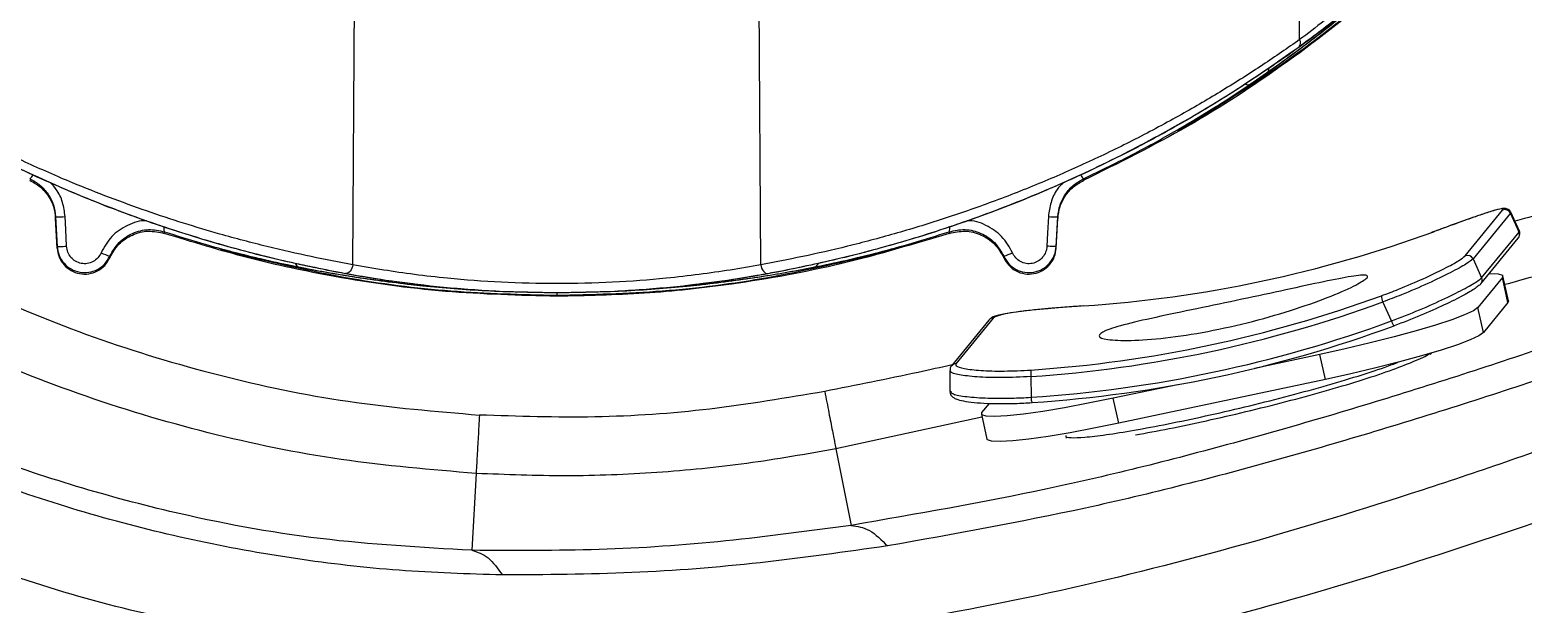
# Model space of a CAD drawing. Extents: x -50 to 17, y -20 to 123.
# Drawn here: x -42.06 to -37.04, y 31.55 to 33.48 of the extents above; entities that cross this region are included whole.
import ezdxf

# ---------------------------------------------------------------- set-up
doc = ezdxf.new("R2010")
doc.units = 0
doc.header["$MEASUREMENT"] = 0
doc.layers.add('GEOMETRY', color=2, linetype='Continuous', lineweight=25)

# ---------------------------------------------------------------- blocks, each defined once
blk = doc.blocks.new('2026 FREEFLOW AZURE')
at = {"layer": 'GEOMETRY'}
for p, q in [((-21.3416, -43.6862), (-21.3349, -42.5079)), ((-24.5248, -44.4427), (-24.5197, -43.5603)), ((-23.1535, -44.4427), (-23.1586, -43.5603)), ((-20.7851, -44.4131), (-20.6595, -44.2593)), ((-20.6331, -44.2694), (-20.7587, -44.4232)), ((-20.6336, -44.2669), (-20.6331, -44.2694)), ((-20.6041, -44.333), (-20.6331, -44.2694)), ((-20.6029, -44.3297), (-20.6319, -44.2662)), ((-25.5238, -44.2821), (-25.5185, -44.3817)), ((-25.5238, -44.2874), (-25.5238, -44.2821)), ((-25.5186, -44.3868), (-25.5238, -44.2874)), ((-22.1598, -44.3817), (-22.1545, -44.2821)), ((-22.1598, -44.3868), (-22.1546, -44.2874)), ((-22.1545, -44.2821), (-22.1546, -44.2874)), ((-25.158, -44.3375), (-25.158, -44.332)), ((-22.5203, -44.3321), (-22.5203, -44.3375)), ((-20.7324, -44.5075), (-20.6068, -44.3537)), ((-20.7297, -44.4867), (-20.6041, -44.333)), ((-20.6068, -44.3537), (-20.6062, -44.3529)), ((-20.6041, -44.333), (-20.6066, -44.3314)), ((-25.5185, -44.3817), (-25.5186, -44.3868)), ((-25.3421, -44.4142), (-25.3421, -44.4193)), ((-22.3363, -44.4193), (-22.3362, -44.4142)), ((-22.1598, -44.3868), (-22.1598, -44.3817)), ((-20.7587, -44.4232), (-20.7297, -44.4867)), ((-20.6602, -44.486), (-20.7423, -44.5865)), ((-20.6416, -44.5698), (-20.6602, -44.486)), ((-20.6396, -44.5644), (-20.6582, -44.4805)), ((-23.8392, -44.536), (-23.8392, -44.5374)), ((-23.8392, -44.5375), (-23.8392, -44.5456)), ((-23.8392, -44.5456), (-23.8392, -44.5489)), ((-21.0326, -44.6317), (-21.0617, -44.568)), ((-20.6416, -44.5698), (-20.7236, -44.6703)), ((-20.6396, -44.5644), (-20.6416, -44.5698)), ((-22.3868, -44.6293), (-22.5125, -44.783)), ((-22.3716, -44.622), (-22.4972, -44.7758)), ((-20.7236, -44.6703), (-20.7423, -44.5865)), ((-21.2733, -44.7444), (-21.4938, -44.7911)), ((-21.2546, -44.8282), (-21.2733, -44.7444)), ((-20.9032, -44.7446), (-20.8961, -44.7381)), ((-22.5181, -44.7986), (-22.5175, -44.8682)), ((-22.5125, -44.783), (-22.5129, -44.7836)), ((-22.2451, -44.8188), (-22.2445, -44.8885)), ((-21.2546, -44.8282), (-21.9498, -44.9755)), ((-21.7528, -44.846), (-21.9684, -44.8917)), ((-22.4097, -44.9398), (-22.3845, -44.9089)), ((-21.9498, -44.9755), (-21.9684, -44.8917)), ((-22.4099, -44.9549), (-22.9007, -45.0616)), ((-22.4116, -44.9452), (-22.393, -45.0291)), ((-22.1278, -45.0183), (-22.1262, -45.0256)), ((-22.9007, -45.0616), (-22.8497, -45.3189)), ((-24.1103, -45.1444), (-24.1248, -45.4027))]:
    blk.add_line(p, q, dxfattribs=at)
at = {"layer": 'GEOMETRY', "flags": 128}
for points in [[(-22.0677, -44.1591), (-22.0678, -44.156), (-22.0678, -44.1536)], [(-25.487, -44.3805), (-25.4898, -44.3247), (-25.492, -44.2809)], [(-22.1863, -44.2809), (-22.1891, -44.3367), (-22.1914, -44.3805)], [(-24.5248, -44.4427), (-24.5259, -44.4489), (-24.5278, -44.4547), (-24.5304, -44.46), (-24.5337, -44.4646), (-24.5374, -44.4682), (-24.5414, -44.4707), (-24.5456, -44.4719), (-24.5497, -44.4719)], [(-23.1535, -44.4427), (-23.1524, -44.4489), (-23.1505, -44.4547), (-23.1479, -44.46), (-23.1446, -44.4646), (-23.1409, -44.4682), (-23.1369, -44.4707), (-23.1327, -44.4719), (-23.1286, -44.4719)], [(-20.7037, -44.4724), (-20.7029, -44.4724), (-20.6742, -44.4734), (-20.6598, -44.478), (-20.6602, -44.486)], [(-20.7423, -44.5865), (-20.7575, -44.5976), (-20.7869, -44.6115), (-20.8298, -44.6278), (-20.8848, -44.6459), (-20.9503, -44.6654), (-21.0242, -44.6856), (-21.1043, -44.7059), (-21.1882, -44.7257), (-21.2733, -44.7444)], [(-20.7236, -44.6703), (-20.7388, -44.6814), (-20.7683, -44.6953), (-20.8112, -44.7116), (-20.8662, -44.7297), (-20.9317, -44.7492), (-21.0056, -44.7694), (-21.0857, -44.7897), (-21.1695, -44.8095), (-21.2546, -44.8282)], [(-21.9684, -44.8917), (-22.0521, -44.9087), (-22.132, -44.9236), (-22.2055, -44.9358), (-22.2704, -44.945), (-22.3248, -44.951), (-22.367, -44.9534), (-22.3957, -44.9523), (-22.4101, -44.9477), (-22.4097, -44.9398)], [(-21.9498, -44.9755), (-22.0335, -44.9926), (-22.1133, -45.0074), (-22.1868, -45.0197), (-22.2518, -45.0289), (-22.3061, -45.0348), (-22.3483, -45.0373), (-22.3771, -45.0362), (-22.3914, -45.0316), (-22.393, -45.0291)]]:
    blk.add_lwpolyline(points, dxfattribs=at)
at = {"layer": 'GEOMETRY'}
for centre, radius, start, end in [((-21.3592, -43.6967), 0.0205, 319.5987, 30.8265), ((-21.4611, -43.7862), 0.0159, 310.5289, 13.4991), ((-21.5155, -43.8208), 0.017, 236.9024, 295.4799), ((-25.6284, -44.1288), 0.0306, 305.7644, 338.4388), ((-22.0499, -44.1287), 0.0307, 201.5498, 234.2324), ((-20.6514, -44.2777), 0.0201, 24.435, 113.5466), ((-25.5265, -43.7812), 0.5009, 270.3087, 273.9418), ((-25.1406, -44.3225), 0.0198, 157.9039, 208.7991), ((-22.5379, -44.3224), 0.02, 331.2836, 22.4188), ((-22.1519, -43.7812), 0.5009, 266.0582, 269.6912), ((-22.3571, -40.3166), 4.2746, 273.8649, 290.0586), ((-20.6221, -44.3412), 0.0198, 323.7554, 24.6903), ((-25.2668, -44.1867), 0.2396, 244.1899, 251.685), ((-22.4115, -44.1867), 0.2396, 288.315, 295.81), ((-20.777, -44.4315), 0.0201, 24.435, 113.5466), ((-24.7006, -44.433), 0.0183, 195.2985, 252.104), ((-22.9773, -44.4334), 0.0178, 287.1381, 344.3194), ((-20.7476, -44.495), 0.0196, 293.7815, 320.7459), ((-20.7477, -44.495), 0.0198, 320.8768, 24.696), ((-22.5346, -40.5341), 4.2944, 273.8649, 290.0586), ((-22.533, -40.5319), 4.2746, 273.8649, 290.0586), ((-21.0128, -44.5447), 0.0541, 182.5693, 205.4987), ((-22.3716, -44.6417), 0.0197, 90.0663, 140.6974), ((-22.5338, -40.5343), 4.3638, 273.8015, 290.122), ((-22.5318, -40.5321), 4.3837, 273.8015, 290.122), ((-21.0004, -44.6251), 0.0328, 191.6528, 224.7177), ((-22.4972, -44.7955), 0.0197, 90.0663, 140.6974), ((-22.1725, -44.8086), 0.0734, 170.7175, 187.9911), ((-22.2095, -44.8911), 0.0351, 175.8265, 205.4839)]:
    blk.add_arc(centre, radius, start, end, dxfattribs=at)
for points, knots in [([(0, -78.9807), (-0.2, -78.9806), (-1.2, -78.9802), (-3.8001, -78.9706), (-7.8002, -78.9311), (-12.2829, -78.85), (-16.448, -78.7432), (-20.2955, -78.617), (-23.1801, -78.4946), (-25.1028, -78.4087), (-25.9062, -78.3706), (-26.5502, -78.3109), (-27.0326, -78.2324), (-27.5088, -78.1229), (-28.0194, -77.9636), (-28.5584, -77.7443), (-29.1196, -77.4599), (-29.6551, -77.1295), (-30.1606, -76.7561), (-30.6321, -76.3407), (-31.0676, -75.8869), (-31.4641, -75.3985), (-31.7943, -74.9136), (-32.0654, -74.4413), (-32.2868, -73.9889), (-32.4781, -73.5224), (-32.6376, -73.0447), (-32.772, -72.5285), (-32.8702, -71.9733), (-32.9456, -71.1863), (-33.0009, -70.2008), (-33.0534, -69.0184), (-33.0915, -67.8353), (-33.171, -65.4701), (-33.2841, -61.9227), (-33.3842, -57.1916), (-33.4538, -52.46), (-33.4941, -47.728), (-33.5123, -42.9959), (-33.5152, -37.7511), (-33.5017, -31.9936), (-33.4541, -26.4051), (-33.3783, -21.4986), (-33.2967, -17.7475), (-33.2045, -14.4704), (-33.1115, -11.6671), (-33.0234, -9.6084), (-32.9688, -8.2933), (-32.9388, -7.7222), (-32.8886, -7.1485), (-32.7978, -6.5752), (-32.66, -6.0074), (-32.4856, -5.4765), (-32.2819, -4.9834), (-32.0573, -4.5269), (-31.8027, -4.0858), (-31.5196, -3.6631), (-31.2086, -3.2613), (-30.87, -2.8823), (-30.5058, -2.5264), (-30.118, -2.1956), (-29.7093, -1.8918), (-29.2828, -1.6181), (-28.8398, -1.3749), (-28.3823, -1.1622), (-27.9107, -0.9813), (-27.4282, -0.8346), (-26.908, -0.7182), (-26.3509, -0.642), (-25.7605, -0.5973), (-25.1687, -0.5733), (-23.2063, -0.4943), (-19.8745, -0.3423), (-15.9539, -0.2243), (-12.033, -0.1268), (-8.1115, -0.0549), (-3.8389, -0.0078), (-1.135, -0.0023), (0, 0)], [0, 0, 0, 0, 0.0043698, 0.0218491, 0.056809, 0.091769, 0.1198046, 0.1478403, 0.1758752, 0.1828844, 0.189893, 0.1934458, 0.1970065, 0.2005644, 0.2041136, 0.2086796, 0.2132619, 0.2178446, 0.222411, 0.2269761, 0.2315574, 0.2361388, 0.2407038, 0.2443597, 0.2480279, 0.2517, 0.2553674, 0.2590225, 0.2633453, 0.2676701, 0.2762888, 0.2849086, 0.2935298, 0.3021503, 0.3366129, 0.3710757, 0.4055387, 0.4400022, 0.4744661, 0.5089296, 0.5545948, 0.6002598, 0.6310333, 0.6618067, 0.6822341, 0.7026616, 0.7230888, 0.7272545, 0.73142, 0.7355829, 0.7398316, 0.7440869, 0.7483354, 0.7520285, 0.7557342, 0.7594436, 0.7631483, 0.7668405, 0.7705359, 0.7742442, 0.7779569, 0.7816651, 0.7853605, 0.7890218, 0.7926972, 0.7963758, 0.800048, 0.8037066, 0.8080106, 0.8123205, 0.8166378, 0.8209518, 0.8552299, 0.8895082, 0.9066462, 0.9409236, 0.9752009, 1, 1, 1, 1]), ([(0, -78.7726), (-1.424, -78.769), (-4.2759, -78.762), (-8.5576, -78.7097), (-12.8432, -78.6294), (-17.295, -78.5116), (-21.0157, -78.3798), (-23.4132, -78.2765), (-24.3106, -78.2354), (-24.6052, -78.2217), (-24.9025, -78.2077), (-25.2182, -78.1926), (-25.619, -78.1726), (-26.0846, -78.1465), (-26.6157, -78.0981), (-27.1381, -78.0038), (-27.6568, -77.8657), (-28.1617, -77.6853), (-28.6498, -77.4682), (-29.121, -77.2173), (-29.5724, -76.9317), (-30.0027, -76.6129), (-30.4084, -76.2631), (-30.7873, -75.8843), (-31.1373, -75.4786), (-31.4564, -75.0481), (-31.7432, -74.5948), (-31.9949, -74.1217), (-32.2158, -73.6246), (-32.4034, -73.1052), (-32.5509, -72.5636), (-32.6557, -72.0114), (-32.7135, -71.457), (-32.748, -70.899), (-32.7793, -70.2344), (-32.8133, -69.462), (-32.8498, -68.5875), (-32.9034, -67.2216), (-32.9688, -65.3629), (-33.0581, -62.4001), (-33.1438, -58.8258), (-33.2141, -54.7839), (-33.2608, -50.8844), (-33.289, -47.1273), (-33.303, -43.3671), (-33.3064, -39.2589), (-33.3023, -34.8112), (-33.2789, -30.0251), (-33.2303, -25.2473), (-33.1548, -20.6608), (-33.0516, -16.2679), (-32.9546, -13.1601), (-32.8794, -11.1464), (-32.8429, -10.2227), (-32.803, -9.2862), (-32.7689, -8.4977), (-32.7349, -7.8595), (-32.7014, -7.3806), (-32.6431, -6.9014), (-32.5507, -6.4237), (-32.4255, -5.9535), (-32.2626, -5.477), (-32.0603, -4.9973), (-31.8179, -4.5173), (-31.5404, -4.0579), (-31.2302, -3.6207), (-30.8885, -3.2077), (-30.5176, -2.8211), (-30.1192, -2.463), (-29.6954, -2.1351), (-29.2484, -1.8393), (-28.7809, -1.5777), (-28.2957, -1.351), (-27.7877, -1.1569), (-27.2564, -1.0037), (-26.7105, -0.8956), (-26.1548, -0.838), (-25.5911, -0.8063), (-25.0233, -0.7786), (-24.2111, -0.7404), (-23.1541, -0.6928), (-20.7157, -0.5902), (-17.2809, -0.4688), (-12.852, -0.3514), (-8.5617, -0.271), (-4.2771, -0.2187), (-1.4242, -0.2116), (0, -0.2081)], [0, 0, 0, 0, 0.0312612, 0.0626079, 0.0940026, 0.1253571, 0.1603734, 0.175733, 0.1780362, 0.1800961, 0.182206, 0.1845704, 0.1870343, 0.1910167, 0.194808, 0.198734, 0.202655, 0.2065789, 0.2104903, 0.2143719, 0.2182889, 0.2222045, 0.2261203, 0.2300375, 0.2339549, 0.2378723, 0.2417901, 0.2457194, 0.2496274, 0.2537222, 0.2578306, 0.2619383, 0.2660447, 0.2700593, 0.2742093, 0.2806511, 0.2870319, 0.2934253, 0.3106591, 0.3278617, 0.3584975, 0.3891462, 0.4166064, 0.44411, 0.4716281, 0.4991549, 0.5342961, 0.5692692, 0.6042247, 0.639188, 0.669971, 0.7006873, 0.7074453, 0.7142101, 0.7209811, 0.7280224, 0.7315366, 0.7350115, 0.7385579, 0.7421283, 0.7456836, 0.7492314, 0.7531737, 0.7571044, 0.7610247, 0.7649455, 0.7688635, 0.7727804, 0.7766967, 0.7806133, 0.7845309, 0.7884546, 0.7923614, 0.796278, 0.8003826, 0.8044848, 0.8084773, 0.8126362, 0.8168791, 0.8209563, 0.8304858, 0.8401077, 0.8745332, 0.9059355, 0.9373691, 0.9687354, 1, 1, 1, 1]), ([(0, -78.5134), (-1.424, -78.5098), (-4.2756, -78.5028), (-8.5562, -78.4505), (-12.8399, -78.3702), (-16.052, -78.2851), (-18.1908, -78.2173), (-19.2584, -78.1811), (-20.3254, -78.1425), (-21.3916, -78.1015), (-22.4567, -78.058), (-23.5117, -78.0126), (-24.5581, -77.9645), (-25.4274, -77.9239), (-26.12, -77.8847), (-26.6364, -77.8331), (-27.1406, -77.7371), (-27.6375, -77.5996), (-28.122, -77.4213), (-28.5918, -77.2077), (-29.0455, -76.9607), (-29.4792, -76.6808), (-29.8916, -76.3692), (-30.2799, -76.028), (-30.6419, -75.659), (-30.976, -75.2646), (-31.2799, -74.8462), (-31.5521, -74.406), (-31.7916, -73.9467), (-32.0003, -73.4642), (-32.1768, -72.9605), (-32.3135, -72.4362), (-32.4093, -71.9018), (-32.4609, -71.3556), (-32.4935, -70.8015), (-32.5161, -70.3089), (-32.5345, -69.8978), (-32.5493, -69.5599), (-32.564, -69.217), (-32.5791, -68.8544), (-32.5944, -68.4808), (-32.6092, -68.1063), (-32.6492, -67.0731), (-32.7089, -65.3806), (-32.7984, -62.4159), (-32.8843, -58.8381), (-32.962, -54.3773), (-33.0148, -49.643), (-33.0421, -44.6345), (-33.0473, -40.0288), (-33.0442, -35.8268), (-33.0308, -32.0202), (-33.0028, -28.2033), (-32.9573, -24.379), (-32.8978, -20.8952), (-32.8278, -17.7523), (-32.7518, -14.9518), (-32.6827, -12.8379), (-32.63, -11.4088), (-32.601, -10.6621), (-32.5707, -9.9165), (-32.5377, -9.154), (-32.5083, -8.4809), (-32.4777, -7.8989), (-32.4451, -7.4273), (-32.39, -6.961), (-32.302, -6.5), (-32.1826, -6.0461), (-32.0266, -5.5864), (-31.8331, -5.1237), (-31.6007, -4.6612), (-31.335, -4.2178), (-31.0372, -3.7954), (-30.7088, -3.3961), (-30.352, -3.022), (-29.9686, -2.6751), (-29.5605, -2.3578), (-29.1302, -2.0711), (-28.6793, -1.8171), (-28.2111, -1.597), (-27.7216, -1.4085), (-27.2114, -1.2598), (-26.6848, -1.1542), (-26.1425, -1.0969), (-25.5885, -1.0658), (-25.0275, -1.0383), (-24.2175, -1.0002), (-23.1571, -0.9523), (-21.4985, -0.8826), (-19.4927, -0.8063), (-16.4967, -0.7073), (-12.8515, -0.6107), (-8.5617, -0.5302), (-4.2772, -0.4779), (-1.4242, -0.4709), (0, -0.4673)], [0, 0, 0, 0, 0.031448, 0.062976, 0.094543, 0.126068, 0.133937, 0.1418, 0.14966, 0.157515, 0.165366, 0.1732, 0.180838, 0.188498, 0.19242, 0.196157, 0.199951, 0.203738, 0.207532, 0.21134, 0.215126, 0.218929, 0.22273, 0.226531, 0.230334, 0.234136, 0.237937, 0.241744, 0.245555, 0.249366, 0.253345, 0.25733, 0.261319, 0.265321, 0.26944, 0.273577, 0.276209, 0.27853, 0.281045, 0.283789, 0.286545, 0.289303, 0.292066, 0.30938, 0.326703, 0.357571, 0.388416, 0.425233, 0.462131, 0.499028, 0.526948, 0.554931, 0.583095, 0.611244, 0.639395, 0.660044, 0.68067, 0.701266, 0.706754, 0.712254, 0.717768, 0.723234, 0.729109, 0.732647, 0.736104, 0.739548, 0.74301, 0.746461, 0.749906, 0.753722, 0.757527, 0.761327, 0.765128, 0.76893, 0.772733, 0.776535, 0.780338, 0.78414, 0.787945, 0.791757, 0.795555, 0.799518, 0.803479, 0.807398, 0.811551, 0.815731, 0.819802, 0.829461, 0.839173, 0.856464, 0.87379, 0.905374, 0.936993, 0.968546, 1, 1, 1, 1]), ([(0, -77.5952), (-1.4223, -77.5916), (-4.2703, -77.5846), (-8.5452, -77.5324), (-12.8224, -77.4522), (-16.08, -77.3659), (-18.3167, -77.2945), (-19.5347, -77.2526), (-20.752, -77.2076), (-21.9685, -77.1594), (-23.185, -77.108), (-24.3995, -77.0528), (-25.3775, -77.0073), (-26.0974, -76.9661), (-26.5583, -76.9152), (-26.9909, -76.8278), (-27.4146, -76.7053), (-27.8312, -76.5467), (-28.238, -76.3571), (-28.6313, -76.1374), (-29.006, -75.8898), (-29.3616, -75.615), (-29.6959, -75.3148), (-30.0073, -74.9906), (-30.2938, -74.6444), (-30.554, -74.278), (-30.7869, -73.8926), (-30.9906, -73.489), (-31.1763, -73.0491), (-31.3342, -72.5727), (-31.4541, -72.0597), (-31.5184, -71.6002), (-31.5495, -71.1948), (-31.5712, -70.8442), (-31.589, -70.4835), (-31.6033, -70.1671), (-31.6149, -69.908), (-31.6236, -69.7111), (-31.6319, -69.5227), (-31.6405, -69.3228), (-31.6498, -69.1013), (-31.6724, -68.5592), (-31.722, -67.3109), (-31.7909, -65.3602), (-31.8804, -62.3971), (-31.9663, -58.8196), (-32.0324, -55.0279), (-32.0748, -51.6341), (-32.1012, -48.6346), (-32.1179, -45.6313), (-32.1263, -42.6275), (-32.1284, -39.585), (-32.1266, -36.502), (-32.1181, -33.358), (-32.1003, -30.1922), (-32.0714, -27.0066), (-32.0297, -23.8208), (-31.9681, -20.2966), (-31.8784, -16.4368), (-31.7841, -13.3929), (-31.7146, -11.5017), (-31.6858, -10.7561), (-31.6555, -10.0087), (-31.6222, -9.2362), (-31.5926, -8.558), (-31.5625, -7.9784), (-31.5325, -7.5358), (-31.4842, -7.1162), (-31.4085, -6.7154), (-31.3059, -6.3216), (-31.1711, -5.9219), (-31.0032, -5.5194), (-30.8026, -5.1167), (-30.5726, -4.7314), (-30.3149, -4.3639), (-30.0304, -4.0162), (-29.721, -3.6903), (-29.3882, -3.388), (-29.0341, -3.1111), (-28.6608, -2.8614), (-28.2686, -2.6393), (-27.8619, -2.4472), (-27.4595, -2.2913), (-27.0657, -2.1729), (-26.6806, -2.0879), (-26.2769, -2.03), (-25.8437, -2.0001), (-25.3842, -1.9746), (-24.9112, -1.9522), (-24.1583, -1.9166), (-23.1262, -1.8701), (-20.6878, -1.7674), (-17.2587, -1.6461), (-12.8366, -1.5288), (-8.552, -1.4484), (-4.2725, -1.3961), (-1.4226, -1.3891), (0, -1.3855)], [0, 0, 0, 0, 0.032093, 0.064261, 0.096463, 0.128618, 0.13779, 0.146955, 0.156117, 0.165275, 0.174426, 0.18359, 0.192706, 0.196519, 0.199858, 0.20316, 0.206462, 0.2098, 0.213209, 0.216579, 0.219956, 0.223333, 0.22671, 0.230087, 0.233464, 0.23684, 0.240219, 0.243616, 0.247032, 0.250984, 0.254925, 0.258903, 0.261438, 0.264099, 0.266829, 0.269587, 0.271245, 0.272681, 0.274034, 0.2755, 0.277196, 0.279036, 0.287742, 0.305384, 0.323079, 0.35463, 0.386128, 0.408646, 0.431211, 0.453811, 0.476413, 0.498988, 0.522461, 0.545976, 0.569927, 0.593895, 0.617858, 0.641816, 0.673426, 0.704971, 0.71053, 0.716126, 0.721808, 0.727407, 0.733573, 0.737125, 0.740502, 0.743582, 0.74665, 0.749697, 0.752757, 0.756159, 0.759531, 0.7629, 0.766273, 0.76965, 0.773027, 0.776405, 0.779783, 0.78316, 0.786531, 0.789943, 0.7933, 0.796261, 0.799211, 0.80219, 0.805455, 0.809005, 0.812573, 0.816141, 0.826012, 0.835886, 0.871208, 0.903432, 0.935697, 0.967901, 1, 1, 1, 1]), ([(-24.1103, -45.1444), (-24.2619, -45.1317), (-24.5653, -45.1063), (-25.0131, -45.0138), (-25.4507, -44.8826), (-25.8737, -44.7097), (-26.2786, -44.4978), (-26.6617, -44.2486), (-27.0195, -43.9642), (-27.3488, -43.6473), (-27.6467, -43.3007), (-27.9104, -42.9275), (-28.1377, -42.5311), (-28.3265, -42.115), (-28.4753, -41.6829), (-28.5818, -41.2387), (-28.6489, -40.7863), (-28.6573, -40.4819), (-28.6614, -40.3297)], [0, 0, 0, 0, 0.062497, 0.124992, 0.187486, 0.249982, 0.312482, 0.374987, 0.437496, 0.500003, 0.562506, 0.625005, 0.687499, 0.749993, 0.812488, 0.874988, 0.937492, 1, 1, 1, 1]), ([(-28.4649, -40.3297), (-28.4609, -40.4758), (-28.4529, -40.768), (-28.3883, -41.2021), (-28.2861, -41.6283), (-28.1433, -42.0427), (-27.9624, -42.4418), (-27.7443, -42.8217), (-27.4914, -43.1795), (-27.2079, -43.5092), (-26.8975, -43.809), (-26.5591, -44.0796), (-26.1928, -44.3202), (-25.8025, -44.5257), (-25.3962, -44.6928), (-24.9751, -44.8201), (-24.5417, -44.9108), (-24.2465, -44.9357), (-24.0992, -44.9481)], [0, 0, 0, 0, 0.062575, 0.1251, 0.187603, 0.250097, 0.312579, 0.375035, 0.437447, 0.499992, 0.561018, 0.622088, 0.685326, 0.748463, 0.810758, 0.873216, 0.936713, 1, 1, 1, 1]), ([(-19.6228, -40.4934), (-19.6322, -40.6321), (-19.6512, -40.9125), (-19.7333, -41.3311), (-19.8567, -41.7468), (-20.0254, -42.1527), (-20.2369, -42.5416), (-20.4838, -42.8999), (-20.7595, -43.2237), (-21.0571, -43.5109), (-21.3773, -43.7637), (-21.7133, -43.9834), (-21.9504, -44.101), (-22.0677, -44.1591)], [0, 0, 0, 0, 0.089873, 0.181823, 0.27544, 0.370265, 0.465798, 0.56152, 0.651476, 0.740697, 0.828771, 0.915319, 1, 1, 1, 1]), ([(-19.6968, -41.0954), (-19.7055, -41.1395), (-19.723, -41.2273), (-19.7552, -41.361), (-19.7916, -41.4942), (-19.8338, -41.63), (-19.8786, -41.7588), (-19.9312, -41.8957), (-19.9911, -42.0368), (-20.062, -42.1873), (-20.1387, -42.3347), (-20.2212, -42.4793), (-20.3297, -42.6531), (-20.4708, -42.8548), (-20.6493, -43.0768), (-20.8112, -43.2529), (-20.9453, -43.3849), (-21.048, -43.4796), (-21.1673, -43.5828), (-21.3043, -43.6929), (-21.4018, -43.7631), (-21.4507, -43.7983)], [0, 0, 0, 0, 0.040605, 0.080991, 0.124986, 0.166465, 0.210729, 0.249396, 0.30011, 0.350112, 0.40005, 0.449831, 0.499333, 0.582704, 0.667311, 0.749293, 0.792552, 0.834289, 0.874727, 0.937238, 1, 1, 1, 1]), ([(-21.6809, -43.9509), (-21.5685, -43.8797), (-21.3404, -43.735), (-21.0215, -43.4738), (-20.7195, -43.1757), (-20.4927, -42.8998), (-20.3272, -42.664), (-20.2108, -42.4787), (-20.0997, -42.2791), (-19.9955, -42.0651), (-19.9005, -41.8365), (-19.815, -41.5939), (-19.7702, -41.4252), (-19.7473, -41.3393)], [0, 0, 0, 0, 0.1195492, 0.2428522, 0.3699085, 0.5007176, 0.5634452, 0.6290393, 0.6974995, 0.7688259, 0.8430183, 0.9200763, 1, 1, 1, 1]), ([(-21.3436, -43.71), (-21.3002, -43.6778), (-21.2134, -43.6133), (-21.077, -43.5003), (-20.9404, -43.377), (-20.7931, -43.2309), (-20.6368, -43.0583), (-20.4784, -42.8601), (-20.3418, -42.6655), (-20.2242, -42.4764), (-20.125, -42.2978), (-20.0355, -42.1159), (-19.969, -41.9626), (-19.9192, -41.8353), (-19.8832, -41.7359), (-19.8494, -41.6344), (-19.8187, -41.5339), (-19.79, -41.4312), (-19.7731, -41.3619), (-19.7643, -41.3261)], [0, 0, 0, 0, 0.062929, 0.125944, 0.186635, 0.250525, 0.332552, 0.416047, 0.500993, 0.569246, 0.640067, 0.708606, 0.777425, 0.812962, 0.851023, 0.887904, 0.925032, 0.961288, 1, 1, 1, 1]), ([(-19.8185, -41.3194), (-19.8473, -41.4327), (-19.9049, -41.6586), (-20.0269, -41.9886), (-20.1766, -42.3127), (-20.3302, -42.5803), (-20.4712, -42.7908), (-20.5854, -42.9448), (-20.701, -43.0865), (-20.8085, -43.2071), (-20.9063, -43.3087), (-20.9937, -43.394), (-21.0821, -43.4753), (-21.1709, -43.5519), (-21.2591, -43.6237), (-21.3144, -43.6656), (-21.3416, -43.6862)], [0, 0, 0, 0, 0.124745, 0.248643, 0.372535, 0.497684, 0.565281, 0.629598, 0.690734, 0.748805, 0.791854, 0.833461, 0.873703, 0.916978, 0.95903, 1, 1, 1, 1]), ([(-21.1401, -43.5539), (-21.1898, -43.594), (-21.2786, -43.6657), (-21.3621, -43.7251), (-21.3988, -43.7512)], [0, 0, 0, 0, 0.559715, 1, 1, 1, 1]), ([(-24.5248, -44.4427), (-24.5706, -44.4341), (-24.6614, -44.4171), (-24.813, -44.3826), (-24.9975, -44.334), (-25.2182, -44.2648), (-25.4392, -44.1807), (-25.6273, -44.0983), (-25.7847, -44.0218), (-25.9211, -43.9488), (-26.0422, -43.8788), (-26.1452, -43.8153), (-26.2457, -43.7498), (-26.3063, -43.7074), (-26.3367, -43.6862)], [0, 0, 0, 0, 0.084016, 0.166849, 0.249964, 0.374459, 0.499657, 0.581567, 0.663828, 0.74956, 0.807504, 0.874292, 0.937145, 1, 1, 1, 1]), ([(-26.3347, -43.71), (-26.2738, -43.7528), (-26.1525, -43.8382), (-25.9433, -43.9658), (-25.7187, -44.0864), (-25.48, -44.1965), (-25.2344, -44.2921), (-24.99, -44.3705), (-24.7548, -44.4318), (-24.618, -44.4586), (-24.5497, -44.4719)], [0, 0, 0, 0, 0.125679, 0.250401, 0.375573, 0.500293, 0.625558, 0.750126, 0.875243, 1, 1, 1, 1]), ([(-21.3416, -43.6862), (-21.3822, -43.7144), (-21.4639, -43.7713), (-21.5977, -43.856), (-21.741, -43.94), (-21.8909, -44.0204), (-22.0482, -44.097), (-22.2094, -44.1678), (-22.3742, -44.2324), (-22.5406, -44.2902), (-22.7044, -44.3401), (-22.8631, -44.382), (-23.0157, -44.4169), (-23.1073, -44.4341), (-23.1535, -44.4427)], [0, 0, 0, 0, 0.083419, 0.168301, 0.248786, 0.334712, 0.416908, 0.498573, 0.582744, 0.665601, 0.748608, 0.831889, 0.91518, 1, 1, 1, 1]), ([(-23.1286, -44.4719), (-23.0596, -44.4584), (-22.922, -44.4315), (-22.6855, -44.3697), (-22.4408, -44.291), (-22.1953, -44.1952), (-21.9568, -44.085), (-21.7329, -43.9646), (-21.5246, -43.8374), (-21.4041, -43.7526), (-21.3436, -43.71)], [0, 0, 0, 0, 0.125953, 0.251316, 0.376077, 0.501327, 0.625708, 0.751142, 0.875137, 1, 1, 1, 1]), ([(-24.5964, -44.4644), (-24.661, -44.451), (-24.7905, -44.4242), (-25.0125, -44.3647), (-25.2427, -44.2899), (-25.4738, -44.1999), (-25.6988, -44.0971), (-25.9107, -43.9853), (-26.1081, -43.8678), (-26.2223, -43.7901), (-26.2795, -43.7512)], [0, 0, 0, 0, 0.125312, 0.250889, 0.375194, 0.500597, 0.62496, 0.750182, 0.874953, 1, 1, 1, 1]), ([(-21.3988, -43.7512), (-21.4563, -43.7903), (-21.5708, -43.8682), (-21.7685, -43.9859), (-21.9806, -44.0976), (-22.2058, -44.2004), (-22.4372, -44.2904), (-22.6672, -44.3651), (-22.8887, -44.4244), (-23.0176, -44.4511), (-23.0819, -44.4644)], [0, 0, 0, 0, 0.12569, 0.25037, 0.375563, 0.500264, 0.625538, 0.750116, 0.875235, 1, 1, 1, 1]), ([(-21.4507, -43.7983), (-21.4965, -43.8299), (-21.5784, -43.8863), (-21.6716, -43.9427), (-21.7126, -43.9676)], [0, 0, 0, 0, 0.5598015, 1, 1, 1, 1]), ([(-22.0678, -44.1536), (-22.0094, -44.1254), (-21.8928, -44.0691), (-21.7431, -43.9851), (-21.6142, -43.9068), (-21.5436, -43.8597), (-21.5082, -43.8361)], [0, 0, 0, 0, 0.281186, 0.561367, 0.779999, 1, 1, 1, 1]), ([(-21.7126, -43.9676), (-21.7191, -43.9714), (-21.7322, -43.9792), (-21.7467, -43.9878), (-21.7542, -43.9924), (-21.7519, -43.9916), (-21.7406, -43.9855), (-21.7232, -43.9757), (-21.7027, -43.9639), (-21.6881, -43.9552), (-21.6809, -43.9509)], [0, 0, 0, 0, 0.125302, 0.250859, 0.376056, 0.500847, 0.625798, 0.750589, 0.875475, 1, 1, 1, 1]), ([(-19.7475, -44.0476), (-19.7476, -44.0476), (-19.7486, -44.0479), (-19.7525, -44.049), (-19.7668, -44.0532), (-19.7869, -44.059), (-19.8134, -44.0667), (-19.8519, -44.0779), (-19.8902, -44.0889), (-19.9521, -44.1069), (-20.0269, -44.1284), (-20.1346, -44.1595), (-20.2474, -44.1918), (-20.3609, -44.2242), (-20.4729, -44.256), (-20.558, -44.2801), (-20.607, -44.2938), (-20.6179, -44.2969)], [0, 0, 0, 0, 0.000377, 0.003697, 0.013227, 0.049788, 0.073111, 0.104609, 0.182516, 0.205092, 0.318383, 0.440242, 0.576705, 0.707083, 0.831379, 0.962415, 1, 1, 1, 1]), ([(-25.6106, -44.1591), (-25.5987, -44.1657), (-25.575, -44.179), (-25.548, -44.2102), (-25.5291, -44.2468), (-25.5255, -44.2739), (-25.5238, -44.2874)], [0, 0, 0, 0, 0.249566, 0.499546, 0.749671, 1, 1, 1, 1]), ([(-25.6105, -44.1536), (-25.5987, -44.1603), (-25.5752, -44.1735), (-25.5481, -44.2047), (-25.5291, -44.2414), (-25.5255, -44.2685), (-25.5238, -44.2821)], [0, 0, 0, 0, 0.250075, 0.50007, 0.749973, 1, 1, 1, 1]), ([(-25.492, -44.2809), (-25.4942, -44.2649), (-25.4984, -44.2328), (-25.5167, -44.193), (-25.5349, -44.1737), (-25.5421, -44.1662)], [0, 0, 0, 0, 0.378371, 0.756363, 1, 1, 1, 1]), ([(-22.1362, -44.1661), (-22.1434, -44.1737), (-22.1617, -44.1931), (-22.1799, -44.2329), (-22.1842, -44.2649), (-22.1863, -44.2809)], [0, 0, 0, 0, 0.245319, 0.622937, 1, 1, 1, 1]), ([(-22.1546, -44.2874), (-22.1528, -44.2739), (-22.1492, -44.2469), (-22.1304, -44.2103), (-22.1034, -44.1791), (-22.0796, -44.1658), (-22.0677, -44.1591)], [0, 0, 0, 0, 0.249567, 0.499548, 0.749672, 1, 1, 1, 1]), ([(-22.1545, -44.2821), (-22.1528, -44.2686), (-22.1492, -44.2415), (-22.1303, -44.2048), (-22.1032, -44.1736), (-22.0796, -44.1603), (-22.0678, -44.1536)], [0, 0, 0, 0, 0.249238, 0.498989, 0.749129, 1, 1, 1, 1]), ([(-20.6322, -44.2666), (-20.6323, -44.2659), (-20.6332, -44.262), (-20.6392, -44.257), (-20.6464, -44.2539), (-20.6538, -44.2531), (-20.6628, -44.254), (-20.6783, -44.2575), (-20.7061, -44.266), (-20.7439, -44.2788), (-20.7898, -44.2951), (-20.8411, -44.3136), (-20.8788, -44.3274), (-20.8986, -44.3346), (-20.8999, -44.3351)], [0, 0, 0, 0, 0.006065, 0.038089, 0.066673, 0.101387, 0.1667, 0.29229, 0.428572, 0.572092, 0.711874, 0.851469, 0.989926, 1, 1, 1, 1]), ([(-20.6595, -44.2593), (-20.6588, -44.2576), (-20.6573, -44.2532), (-20.6806, -44.2579), (-20.7318, -44.2745), (-20.8044, -44.3003), (-20.8622, -44.3214), (-20.891, -44.3319)], [0, 0, 0, 0, 0.142288, 0.357059, 0.571469, 0.785845, 1, 1, 1, 1]), ([(-19.6931, -44.236), (-19.7777, -44.2605), (-19.9479, -44.3098), (-20.2062, -44.384), (-20.4412, -44.451), (-20.5905, -44.4927), (-20.6517, -44.5098)], [0, 0, 0, 0, 0.264816, 0.533482, 0.808679, 1, 1, 1, 1]), ([(-25.2179, -44.2955), (-25.2184, -44.2955), (-25.2399, -44.2924), (-25.2835, -44.3088), (-25.3388, -44.3445), (-25.3603, -44.3831), (-25.3711, -44.4025)], [0, 0, 0, 0, 0.008257, 0.338666, 0.66921, 1, 1, 1, 1]), ([(-25.3421, -44.4142), (-25.3327, -44.398), (-25.3139, -44.3656), (-25.2661, -44.3345), (-25.2114, -44.3207), (-25.1758, -44.3282), (-25.158, -44.332)], [0, 0, 0, 0, 0.248885, 0.498094, 0.74819, 1, 1, 1, 1]), ([(-22.5203, -44.3321), (-22.5025, -44.3282), (-22.467, -44.3207), (-22.4123, -44.3345), (-22.3645, -44.3655), (-22.3456, -44.398), (-22.3362, -44.4142)], [0, 0, 0, 0, 0.251408, 0.501549, 0.75077, 1, 1, 1, 1]), ([(-22.3072, -44.4025), (-22.318, -44.3831), (-22.3396, -44.3444), (-22.3949, -44.3087), (-22.4384, -44.2924), (-22.4598, -44.2954), (-22.4602, -44.2955)], [0, 0, 0, 0, 0.33173, 0.662731, 0.993661, 1, 1, 1, 1]), ([(-25.3421, -44.4193), (-25.3328, -44.4032), (-25.3143, -44.3712), (-25.2671, -44.3401), (-25.2124, -44.3259), (-25.1762, -44.3336), (-25.158, -44.3375)], [0, 0, 0, 0, 0.249976, 0.499864, 0.749686, 1, 1, 1, 1]), ([(-25.158, -44.332), (-25.1173, -44.3449), (-25.0359, -44.3706), (-24.9188, -44.4024), (-24.8072, -44.4296), (-24.7398, -44.4435), (-24.7062, -44.4504)], [0, 0, 0, 0, 0.251339, 0.50175, 0.751474, 1, 1, 1, 1]), ([(-23.8392, -44.5489), (-23.9642, -44.5458), (-24.2146, -44.5394), (-24.5607, -44.4907), (-24.8761, -44.4241), (-25.0641, -44.3663), (-25.158, -44.3375)], [0, 0, 0, 0, 0.27961, 0.560093, 0.780389, 1, 1, 1, 1]), ([(-22.5203, -44.3375), (-22.6401, -44.3736), (-22.8799, -44.4458), (-23.2239, -44.5077), (-23.5443, -44.543), (-23.741, -44.547), (-23.8392, -44.5489)], [0, 0, 0, 0, 0.2796107, 0.5600937, 0.7803895, 1, 1, 1, 1]), ([(-22.9721, -44.4504), (-22.9381, -44.4434), (-22.8703, -44.4294), (-22.7584, -44.4021), (-22.6417, -44.3704), (-22.5609, -44.3449), (-22.5203, -44.3321)], [0, 0, 0, 0, 0.251319, 0.501728, 0.749715, 1, 1, 1, 1]), ([(-22.5203, -44.3375), (-22.5022, -44.3336), (-22.466, -44.3259), (-22.4113, -44.3401), (-22.3641, -44.3711), (-22.3455, -44.4032), (-22.3363, -44.4193)], [0, 0, 0, 0, 0.249975, 0.499864, 0.749685, 1, 1, 1, 1]), ([(-20.6067, -44.3526), (-20.6056, -44.3516), (-20.6033, -44.3495), (-20.6006, -44.3409), (-20.6009, -44.3322), (-20.6033, -44.3293), (-20.6035, -44.3291)], [0, 0, 0, 0, 0.321972, 0.656964, 0.967326, 1, 1, 1, 1]), ([(-25.5186, -44.3868), (-25.517, -44.397), (-25.5139, -44.4174), (-25.4969, -44.4439), (-25.4729, -44.4637), (-25.4435, -44.4744), (-25.4122, -44.4749), (-25.3827, -44.465), (-25.3573, -44.4463), (-25.3471, -44.4283), (-25.3421, -44.4193)], [0, 0, 0, 0, 0.1249674, 0.2499353, 0.3749039, 0.4998733, 0.6248436, 0.7498147, 0.8747865, 1, 1, 1, 1]), ([(-25.5185, -44.3817), (-25.5181, -44.3817), (-25.5174, -44.3818), (-25.5135, -44.3817), (-25.5093, -44.3815), (-25.5042, -44.3813), (-25.4969, -44.381), (-25.4909, -44.3807), (-25.487, -44.3805)], [0, 0, 0, 0, 0.238711, 0.367881, 0.5, 0.632119, 0.761289, 1, 1, 1, 1]), ([(-25.5185, -44.3817), (-25.517, -44.3919), (-25.5139, -44.4123), (-25.4969, -44.4389), (-25.4728, -44.4586), (-25.4434, -44.4693), (-25.4122, -44.4698), (-25.3826, -44.4599), (-25.3573, -44.4412), (-25.3471, -44.4232), (-25.3421, -44.4142)], [0, 0, 0, 0, 0.125204, 0.250151, 0.375117, 0.500122, 0.625139, 0.750124, 0.875068, 1, 1, 1, 1]), ([(-25.3711, -44.4025), (-25.3744, -44.4085), (-25.381, -44.4205), (-25.3976, -44.4332), (-25.4172, -44.44), (-25.438, -44.4396), (-25.4574, -44.4322), (-25.4731, -44.4187), (-25.484, -44.4008), (-25.486, -44.3873), (-25.487, -44.3805)], [0, 0, 0, 0, 0.124996, 0.249957, 0.374884, 0.499807, 0.624756, 0.749737, 0.874786, 1, 1, 1, 1]), ([(-24.9298, -44.4002), (-24.9365, -44.3984), (-24.95, -44.3949), (-24.9638, -44.3913), (-24.9706, -44.3898), (-24.9691, -44.3905), (-24.9597, -44.3934), (-24.9437, -44.3981), (-24.923, -44.4038), (-24.9076, -44.4079), (-24.8999, -44.4099)], [0, 0, 0, 0, 0.125126, 0.250207, 0.375231, 0.500191, 0.625118, 0.750049, 0.875018, 1, 1, 1, 1]), ([(-24.6561, -44.4614), (-24.7042, -44.452), (-24.7901, -44.4353), (-24.8871, -44.4109), (-24.9298, -44.4002)], [0, 0, 0, 0, 0.5596957, 1, 1, 1, 1]), ([(-24.8999, -44.4099), (-24.7834, -44.437), (-24.5509, -44.4912), (-24.1956, -44.5365), (-23.9578, -44.5426), (-23.8392, -44.5456)], [0, 0, 0, 0, 0.33454, 0.667873, 1, 1, 1, 1]), ([(-23.8392, -44.5456), (-23.7205, -44.5426), (-23.4827, -44.5365), (-23.1274, -44.4912), (-22.8949, -44.437), (-22.7784, -44.4099)], [0, 0, 0, 0, 0.3321268, 0.6654602, 1, 1, 1, 1]), ([(-22.7485, -44.4002), (-22.8026, -44.4137), (-22.8993, -44.4377), (-22.9846, -44.4542), (-23.0222, -44.4614)], [0, 0, 0, 0, 0.559695, 1, 1, 1, 1]), ([(-19.6881, -44.4282), (-19.8883, -44.5002), (-20.2906, -44.6449), (-20.9095, -44.8526), (-21.5426, -45.0407), (-22.1881, -45.2045), (-22.6292, -45.2808), (-22.8497, -45.3189)], [0, 0, 0, 0, 0.198379, 0.398695, 0.599051, 0.799523, 1, 1, 1, 1]), ([(-22.7784, -44.4099), (-22.7707, -44.4079), (-22.7553, -44.4038), (-22.7346, -44.3981), (-22.7186, -44.3934), (-22.7092, -44.3905), (-22.7077, -44.3898), (-22.7145, -44.3913), (-22.7284, -44.3949), (-22.7418, -44.3984), (-22.7485, -44.4002)], [0, 0, 0, 0, 0.124806, 0.249876, 0.374961, 0.500027, 0.625052, 0.75002, 0.874973, 1, 1, 1, 1]), ([(-22.3363, -44.4193), (-22.3312, -44.4283), (-22.321, -44.4462), (-22.2957, -44.465), (-22.2661, -44.4749), (-22.2349, -44.4744), (-22.2055, -44.4637), (-22.1814, -44.4439), (-22.1644, -44.4174), (-22.1613, -44.397), (-22.1598, -44.3868)], [0, 0, 0, 0, 0.124995, 0.249991, 0.374987, 0.499984, 0.624982, 0.749981, 0.874981, 1, 1, 1, 1]), ([(-22.3362, -44.4142), (-22.3312, -44.4232), (-22.321, -44.4412), (-22.2956, -44.4599), (-22.2661, -44.4698), (-22.2348, -44.4693), (-22.2054, -44.4586), (-22.1814, -44.4388), (-22.1644, -44.4123), (-22.1613, -44.3919), (-22.1598, -44.3817)], [0, 0, 0, 0, 0.1251697, 0.2501305, 0.3751335, 0.5001511, 0.6251397, 0.7500909, 0.8750349, 1, 1, 1, 1]), ([(-22.1914, -44.3805), (-22.1923, -44.3873), (-22.1943, -44.4008), (-22.2052, -44.4187), (-22.2209, -44.4321), (-22.2403, -44.4396), (-22.2611, -44.44), (-22.2807, -44.4333), (-22.2973, -44.4205), (-22.3039, -44.4085), (-22.3072, -44.4025)], [0, 0, 0, 0, 0.125019, 0.250024, 0.374989, 0.499919, 0.624841, 0.749786, 0.874765, 1, 1, 1, 1]), ([(-22.1598, -44.3817), (-22.1602, -44.3817), (-22.1609, -44.3818), (-22.1649, -44.3817), (-22.169, -44.3815), (-22.1741, -44.3813), (-22.1814, -44.381), (-22.1875, -44.3807), (-22.1914, -44.3805)], [0, 0, 0, 0, 0.238711, 0.367881, 0.5, 0.632119, 0.761289, 1, 1, 1, 1]), ([(-21.0669, -44.5472), (-21.0475, -44.5399), (-20.9989, -44.5216), (-20.9235, -44.4893), (-20.8531, -44.4553), (-20.8019, -44.4271), (-20.7907, -44.4177), (-20.7851, -44.4131)], [0, 0, 0, 0, 0.1416457, 0.3556667, 0.570131, 0.7849636, 1, 1, 1, 1]), ([(-20.7587, -44.4232), (-20.7648, -44.4282), (-20.7768, -44.4383), (-20.8319, -44.4686), (-20.9077, -44.5052), (-20.9887, -44.5403), (-21.0409, -44.5601), (-21.0617, -44.568)], [0, 0, 0, 0, 0.214582, 0.429165, 0.643695, 0.858059, 1, 1, 1, 1]), ([(-23.8392, -44.5374), (-23.914, -44.5363), (-24.0633, -44.5341), (-24.2791, -44.5169), (-24.4816, -44.4921), (-24.598, -44.4716), (-24.6561, -44.4614)], [0, 0, 0, 0, 0.250516, 0.499829, 0.750128, 1, 1, 1, 1]), ([(-24.5497, -44.4719), (-24.4988, -44.4807), (-24.3975, -44.4982), (-24.2209, -44.519), (-24.0336, -44.5333), (-23.9038, -44.5351), (-23.8392, -44.536)], [0, 0, 0, 0, 0.251486, 0.500567, 0.751065, 1, 1, 1, 1]), ([(-23.1535, -44.4427), (-23.1872, -44.4488), (-23.2519, -44.4605), (-23.3595, -44.476), (-23.4901, -44.4911), (-23.6506, -44.5032), (-23.8384, -44.508), (-24.0266, -44.5033), (-24.1871, -44.4912), (-24.318, -44.4761), (-24.4258, -44.4606), (-24.4909, -44.4489), (-24.5248, -44.4427)], [0, 0, 0, 0, 0.0875862, 0.1685667, 0.2500617, 0.3746056, 0.4997581, 0.6242293, 0.7494946, 0.8306839, 0.9117415, 1, 1, 1, 1]), ([(-23.0222, -44.4614), (-23.0807, -44.4717), (-23.1972, -44.4922), (-23.4003, -44.517), (-23.6156, -44.5341), (-23.7648, -44.5363), (-23.8392, -44.5374)], [0, 0, 0, 0, 0.251481, 0.500567, 0.751064, 1, 1, 1, 1]), ([(-23.8392, -44.536), (-23.7741, -44.5351), (-23.6442, -44.5332), (-23.4565, -44.5189), (-23.2803, -44.4981), (-23.1792, -44.4807), (-23.1286, -44.4719)], [0, 0, 0, 0, 0.250521, 0.499832, 0.750132, 1, 1, 1, 1]), ([(-19.5392, -44.4778), (-19.741, -44.5507), (-20.1465, -44.6969), (-20.7702, -44.9085), (-21.4082, -45.1007), (-22.0593, -45.2689), (-22.5046, -45.3483), (-22.7274, -45.388)], [0, 0, 0, 0, 0.198328, 0.398489, 0.598742, 0.799258, 1, 1, 1, 1]), ([(-21.1144, -44.4865), (-21.1239, -44.4937), (-21.1428, -44.5083), (-21.2305, -44.5474), (-21.3518, -44.5916), (-21.4982, -44.6345), (-21.6522, -44.6689), (-21.7965, -44.6907), (-21.9152, -44.6991), (-21.9944, -44.6956), (-22.0243, -44.6833), (-22.0012, -44.6651), (-21.928, -44.6428), (-21.8134, -44.6168), (-21.6703, -44.5872), (-21.5157, -44.555), (-21.3675, -44.523), (-21.2418, -44.4957), (-21.1525, -44.4786), (-21.1112, -44.4757), (-21.1135, -44.4834), (-21.1144, -44.4865)], [0, 0, 0, 0, 0.053478, 0.106948, 0.160613, 0.214405, 0.267987, 0.321351, 0.374825, 0.428568, 0.482321, 0.535807, 0.589165, 0.642733, 0.696522, 0.750199, 0.803608, 0.857008, 0.910672, 0.964465, 1, 1, 1, 1]), ([(-24.3269, -44.5093), (-24.319, -44.5102), (-24.3033, -44.5119), (-24.2852, -44.5136), (-24.2731, -44.5145), (-24.2686, -44.5146), (-24.2718, -44.514), (-24.2825, -44.5125), (-24.2996, -44.5104), (-24.3148, -44.5086), (-24.3224, -44.5076)], [0, 0, 0, 0, 0.1251619, 0.2500806, 0.3750705, 0.5001011, 0.625146, 0.7501723, 0.8751357, 1, 1, 1, 1]), ([(-23.3559, -44.5076), (-23.3635, -44.5086), (-23.3788, -44.5104), (-23.3958, -44.5125), (-23.4066, -44.514), (-23.4098, -44.5146), (-23.4052, -44.5145), (-23.3931, -44.5136), (-23.375, -44.5119), (-23.3593, -44.5102), (-23.3514, -44.5093)], [0, 0, 0, 0, 0.125118, 0.250051, 0.375057, 0.500098, 0.625146, 0.75017, 0.875131, 1, 1, 1, 1]), ([(-21.0326, -44.6317), (-21.001, -44.6195), (-20.9378, -44.5951), (-20.8505, -44.5557), (-20.7818, -44.521), (-20.7414, -44.4974), (-20.7331, -44.4897), (-20.7297, -44.4867)], [0, 0, 0, 0, 0.214594, 0.429233, 0.643607, 0.858047, 1, 1, 1, 1]), ([(-20.7397, -44.513), (-20.7428, -44.5158), (-20.7506, -44.5229), (-20.7884, -44.5451), (-20.8529, -44.5775), (-20.9348, -44.6142), (-20.9941, -44.6369), (-21.0238, -44.6482)], [0, 0, 0, 0, 0.141629, 0.355711, 0.570018, 0.784916, 1, 1, 1, 1]), ([(-22.0689, -44.5814), (-22.0869, -44.5826), (-22.1246, -44.5853), (-22.1812, -44.5898), (-22.2355, -44.5948), (-22.2841, -44.6003), (-22.3247, -44.6061), (-22.3565, -44.6132), (-22.3739, -44.6176), (-22.3835, -44.6264), (-22.3865, -44.6292)], [0, 0, 0, 0, 0.121903, 0.254355, 0.387049, 0.520482, 0.655184, 0.790988, 0.93365, 1, 1, 1, 1]), ([(-22.069, -44.5815), (-22.0897, -44.5829), (-22.1415, -44.5866), (-22.2226, -44.5935), (-22.2986, -44.6021), (-22.354, -44.6117), (-22.3657, -44.6186), (-22.3716, -44.622)], [0, 0, 0, 0, 0.141646, 0.355667, 0.570131, 0.784964, 1, 1, 1, 1]), ([(-19.7491, -44.7782), (-19.9441, -44.8513), (-20.3328, -44.9971), (-20.9265, -45.2032), (-21.5285, -45.3877), (-22.1412, -45.5434), (-22.6876, -45.648), (-23.1626, -45.7109), (-23.5621, -45.7449), (-23.9642, -45.7585), (-24.3676, -45.7485), (-24.771, -45.7065), (-25.1727, -45.632), (-25.5718, -45.5271), (-25.8326, -45.4291), (-25.9632, -45.3801)], [0, 0, 0, 0, 0.101757, 0.202932, 0.303504, 0.403553, 0.503424, 0.565769, 0.628108, 0.690414, 0.752417, 0.814321, 0.876159, 0.937982, 1, 1, 1, 1]), ([(-22.5094, -44.7793), (-22.5475, -44.7878), (-22.69, -44.8197), (-22.8332, -44.848), (-22.9383, -44.8688)], [0, 0, 0, 0, 0.267033, 1, 1, 1, 1]), ([(-22.4972, -44.7758), (-22.4977, -44.7781), (-22.499, -44.7838), (-22.4727, -44.7923), (-22.4163, -44.7989), (-22.3375, -44.8014), (-22.2757, -44.7983), (-22.2449, -44.7967)], [0, 0, 0, 0, 0.142288, 0.357059, 0.571469, 0.785845, 1, 1, 1, 1]), ([(-22.1271, -45.0181), (-22.1273, -45.0183), (-22.1313, -45.0225), (-22.1123, -45.0248), (-22.0685, -45.0237), (-21.9952, -45.015), (-21.9001, -44.9999), (-21.7864, -44.9785), (-21.6597, -44.9519), (-21.5257, -44.9211), (-21.3908, -44.8872), (-21.2607, -44.8519), (-21.143, -44.8167), (-21.0574, -44.7888), (-21.0208, -44.7744), (-21.0101, -44.7702)], [0, 0, 0, 0, 0.004701, 0.091309, 0.179094, 0.266109, 0.352826, 0.440623, 0.527501, 0.614349, 0.702147, 0.78889, 0.875877, 0.963665, 1, 1, 1, 1]), ([(-21.8935, -45.0149), (-21.8568, -45.0082), (-21.7836, -44.9948), (-21.6559, -44.9678), (-21.5222, -44.9371), (-21.3872, -44.9032), (-21.2573, -44.868), (-21.1388, -44.8327), (-21.0362, -44.7986), (-20.958, -44.7681), (-20.9134, -44.7484), (-20.9038, -44.7407), (-20.9031, -44.7402)], [0, 0, 0, 0, 0.110661, 0.220498, 0.330296, 0.441297, 0.550963, 0.660936, 0.771924, 0.881447, 0.991582, 1, 1, 1, 1]), ([(-22.5123, -44.784), (-22.5133, -44.7848), (-22.5166, -44.7875), (-22.5169, -44.7939), (-22.5171, -44.7983)], [0, 0, 0, 0, 0.304687, 1, 1, 1, 1]), ([(-22.2451, -44.8188), (-22.2783, -44.8203), (-22.3447, -44.8234), (-22.4297, -44.8205), (-22.49, -44.8133), (-22.517, -44.8051), (-22.5165, -44.8), (-22.5163, -44.7985)], [0, 0, 0, 0, 0.22731, 0.454668, 0.681737, 0.908879, 1, 1, 1, 1]), ([(-22.9383, -44.8688), (-23.0667, -44.8906), (-23.3226, -44.9342), (-23.7114, -44.9609), (-23.9699, -44.9524), (-24.0992, -44.9481)], [0, 0, 0, 0, 0.3349858, 0.6673099, 1, 1, 1, 1]), ([(-22.9383, -44.8688), (-22.9335, -44.8931), (-22.9241, -44.9417), (-22.912, -45.0039), (-22.9032, -45.0491), (-22.9015, -45.0574), (-22.9007, -45.0616)], [0, 0, 0, 0, 0.25, 0.5, 0.75, 1, 1, 1, 1]), ([(-22.5165, -44.8671), (-22.5168, -44.8684), (-22.5185, -44.8745), (-22.5113, -44.885), (-22.5025, -44.8916), (-22.4887, -44.8972), (-22.4654, -44.9024), (-22.4276, -44.907), (-22.3805, -44.9096), (-22.3272, -44.91), (-22.2799, -44.9088), (-22.2506, -44.9067), (-22.2413, -44.906)], [0, 0, 0, 0, 0.016377, 0.075594, 0.135227, 0.222823, 0.364332, 0.513696, 0.655599, 0.7948, 0.934795, 1, 1, 1, 1]), ([(-22.5142, -44.8681), (-22.5137, -44.8708), (-22.5126, -44.8772), (-22.4717, -44.8858), (-22.4025, -44.8916), (-22.3216, -44.8924), (-22.2665, -44.8896), (-22.2445, -44.8885)], [0, 0, 0, 0, 0.1666269, 0.3943163, 0.6219516, 0.8494159, 1, 1, 1, 1]), ([(-24.1248, -45.4027), (-24.2947, -45.3932), (-24.6343, -45.3742), (-25.0854, -45.2904), (-25.4749, -45.1852), (-25.8048, -45.0727), (-26.0192, -44.9779), (-26.1262, -44.9306)], [0, 0, 0, 0, 0.250165, 0.49999, 0.666744, 0.833565, 1, 1, 1, 1]), ([(-19.6326, -44.976), (-19.8255, -45.0482), (-20.211, -45.1926), (-20.8005, -45.3977), (-21.4002, -45.5825), (-21.9442, -45.7224), (-22.4287, -45.8224), (-22.85, -45.8903), (-23.2769, -45.939), (-23.7089, -45.9655), (-24.1454, -45.9709), (-24.438, -45.9462), (-24.5844, -45.9338)], [0, 0, 0, 0, 0.125383, 0.250533, 0.375353, 0.499876, 0.58296, 0.666151, 0.749361, 0.83278, 0.916296, 1, 1, 1, 1]), ([(-24.0992, -44.9481), (-24.1006, -44.973), (-24.1034, -45.0228), (-24.107, -45.0864), (-24.1096, -45.1322), (-24.11, -45.1403), (-24.1103, -45.1444)], [0, 0, 0, 0, 0.25, 0.5, 0.75, 1, 1, 1, 1]), ([(-24.022, -45.4857), (-24.1378, -45.4821), (-24.3696, -45.4749), (-24.7173, -45.4343), (-25.0633, -45.3718), (-25.4059, -45.2846), (-25.7445, -45.1752), (-25.965, -45.0816), (-26.0752, -45.0349)], [0, 0, 0, 0, 0.166486, 0.333538, 0.500074, 0.666611, 0.833439, 1, 1, 1, 1]), ([(-22.9007, -45.0616), (-23.0003, -45.0793), (-23.1998, -45.1147), (-23.503, -45.1441), (-23.8071, -45.1564), (-24.0096, -45.1484), (-24.1103, -45.1444)], [0, 0, 0, 0, 0.249523, 0.500022, 0.751341, 1, 1, 1, 1]), ([(-22.8497, -45.3189), (-22.9899, -45.3378), (-23.2702, -45.3758), (-23.6961, -45.4054), (-23.9819, -45.4036), (-24.1248, -45.4027)], [0, 0, 0, 0, 0.333479, 0.666813, 1, 1, 1, 1]), ([(-22.8497, -45.3189), (-22.8289, -45.3219), (-22.7873, -45.3278), (-22.7473, -45.368), (-22.7274, -45.388)], [0, 0, 0, 0, 0.5, 1, 1, 1, 1]), ([(-24.1248, -45.4027), (-24.1061, -45.4085), (-24.0686, -45.4203), (-24.0376, -45.4639), (-24.022, -45.4857)], [0, 0, 0, 0, 0.5, 1, 1, 1, 1]), ([(-22.7274, -45.388), (-22.8695, -45.4083), (-23.1539, -45.4488), (-23.5861, -45.4831), (-23.8767, -45.4849), (-24.022, -45.4857)], [0, 0, 0, 0, 0.333349, 0.666679, 1, 1, 1, 1]), ([(-25.2146, -45.8264), (-25.3447, -45.7936), (-25.6054, -45.7279), (-25.8606, -45.6318), (-25.9884, -45.5836)], [0, 0, 0, 0, 0.498973, 1, 1, 1, 1])]:
    blk.add_open_spline(points, degree=3, knots=knots, dxfattribs=at)
for points in [[(-21.5082, -43.8361), (-21.4495, -43.7953), (-21.332, -43.7137), (-21.2071, -43.6117), (-21.1446, -43.5607)], [(-24.7062, -44.4504), (-24.6481, -44.4615), (-24.5317, -44.4837), (-24.3952, -44.5008), (-24.3269, -44.5093)], [(-24.3224, -44.5076), (-24.3713, -44.5012), (-24.4691, -44.4882), (-24.554, -44.4723), (-24.5964, -44.4644)], [(-23.0819, -44.4644), (-23.1244, -44.4723), (-23.2092, -44.4882), (-23.307, -44.5012), (-23.3559, -44.5076)], [(-23.3514, -44.5093), (-23.2832, -44.5008), (-23.1466, -44.4837), (-23.0302, -44.4615), (-22.9721, -44.4504)]]:
    blk.add_open_spline(points, degree=3, dxfattribs=at)

msp = doc.modelspace()

# ---------------------------------------------------------------- block references
msp.add_blockref('2026 FREEFLOW AZURE', (-16.4448, 77.1308))

doc.saveas('drawing.dxf')
